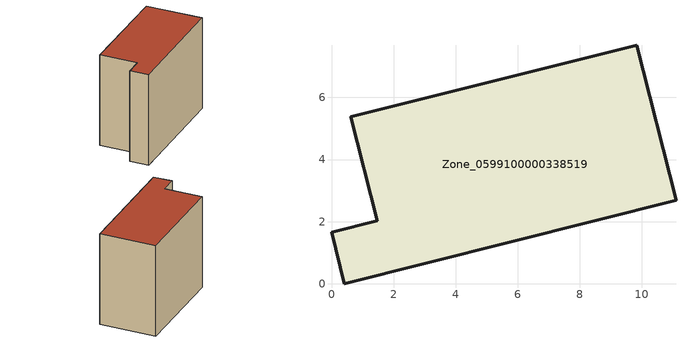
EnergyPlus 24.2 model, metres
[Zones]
Zone_0599100000338519
 floor ground (C_G): 0,1.65 1.47,2.02 0.62,5.37 9.84,7.68 11.1,2.68 0.42,0 z0
 wall outside (C_F): 1.47,2.02 0,1.65 0.42,0 11.1,2.68 9.84,7.68 0.62,5.37 1.47,2.02 z0:8.58
 roof outside (C_R): 9.84,7.68 0.62,5.37 1.47,2.02 0,1.65 0.42,0 11.1,2.68 z8.58
[BUILDING]
Pand.0599100000338519: North Axis=0; Terrain=City; Loads Convergence Tolerance Value=0.04; Temperature Convergence Tolerance Value=0.4; Solar Distribution=FullExterior; Maximum Number of Warmup Days=25; Minimum Number of Warmup Days=1
[Site:Location]
Rotterdam.The.Hague.AP_ZH_NLD Design_Conditions: Latitude=51.96; Longitude=4.45; Time Zone=1; Elevation=-4.5
[SITE:GROUNDTEMPERATURE:BUILDINGSURFACE]
18, 18, 18, 18, 18, 18, 18, 18, 18, 18, 18, 18
[MATERIAL] Thermal Absorptance=0.9; Solar Absorptance=0.7; Visible Absorptance=0.7
Name | Roughness | Thickness | Conductivity | Density | Specific Heat
G.TI.1992-2005 | MediumSmooth | 0.15 | 0.06 | 540 | 1210
F.TI.1992-2005 | Rough | 0.3 | 0.12 | 1920 | 840
R.TI.1992-2005 | MediumRough | 0.2 | 0.08 | 1500 | 1000
[CONSTRUCTION]
C_G: G.TI.1992-2005
C_F: F.TI.1992-2005
C_R: R.TI.1992-2005
[ZONE]
Zone_0599100000338519: Type=1; Multiplier=1; Ceiling Height=Autocalculate; Volume=Autocalculate; Floor Area=autocalculate; Part of Total Floor Area=Yes
[ZONEINFILTRATION:DESIGNFLOWRATE]
Infil_Zone_0599100000338519: Zone or ZoneList or Space or SpaceList=Zone_0599100000338519; Schedule=AlwaysOn; Design Flow Rate Calculation Method=Flow/Area; Flow Rate per Floor Area=0.0015; Constant Term Coefficient=1; Temperature Term Coefficient=0; Velocity Term Coefficient=0; Velocity Squared Term Coefficient=0
[HVACTEMPLATE:ZONE:IDEALLOADSAIRSYSTEM]
Zone_0599100000338519: Maximum Heating Supply Air Temperature=50; Minimum Cooling Supply Air Temperature=13; Maximum Heating Supply Air Humidity Ratio=0.0156; Minimum Cooling Supply Air Humidity Ratio=0.0077; Heating Limit=NoLimit; Cooling Limit=NoLimit; Dehumidification Control Type=ConstantSensibleHeatRatio; Cooling Sensible Heat Ratio=0.7; Dehumidification Setpoint=60; Humidification Control Type=None; Humidification Setpoint=30; Outdoor Air Method=None; Outdoor Air Flow Rate per Person=0.00944; Outdoor Air Flow Rate per Zone Floor Area=0; Outdoor Air Flow Rate per Zone=0; Demand Controlled Ventilation Type=None; Outdoor Air Economizer Type=NoEconomizer; Heat Recovery Type=None; Sensible Heat Recovery Effectiveness=0.7; Latent Heat Recovery Effectiveness=0.65
[ZONECONTROL:THERMOSTAT]
ThermostatControl_Zone_0599100000338519: Zone or ZoneList=Zone_0599100000338519; Control Type Schedule=DualSetpointControlType; Control 1=Thermostat_Zone_0599100000338519; Temperature Difference Between Cutout And Setpoint=0
[THERMOSTATSETPOINT:DUALSETPOINT]
Thermostat_Zone_0599100000338519: Heating Setpoint Temperature Schedule=HeatingSetpoint_Zone_0599100000338519; Cooling Setpoint Temperature Schedule=CoolingSetpoint_Zone_0599100000338519
[SCHEDULE:COMPACT]
HeatingSetpoint_Zone_0599100000338519: Through: 12/31, For: AllDays, Until: 24:00, 21
CoolingSetpoint_Zone_0599100000338519: Through: 12/31, For: AllDays, Until: 24:00, 24
DualSetpointControlType: Through: 12/31, For: AllDays, Until: 24:00, 4
AlwaysOn: Through: 12/31, For: AllDays, Until: 24:00, 1
